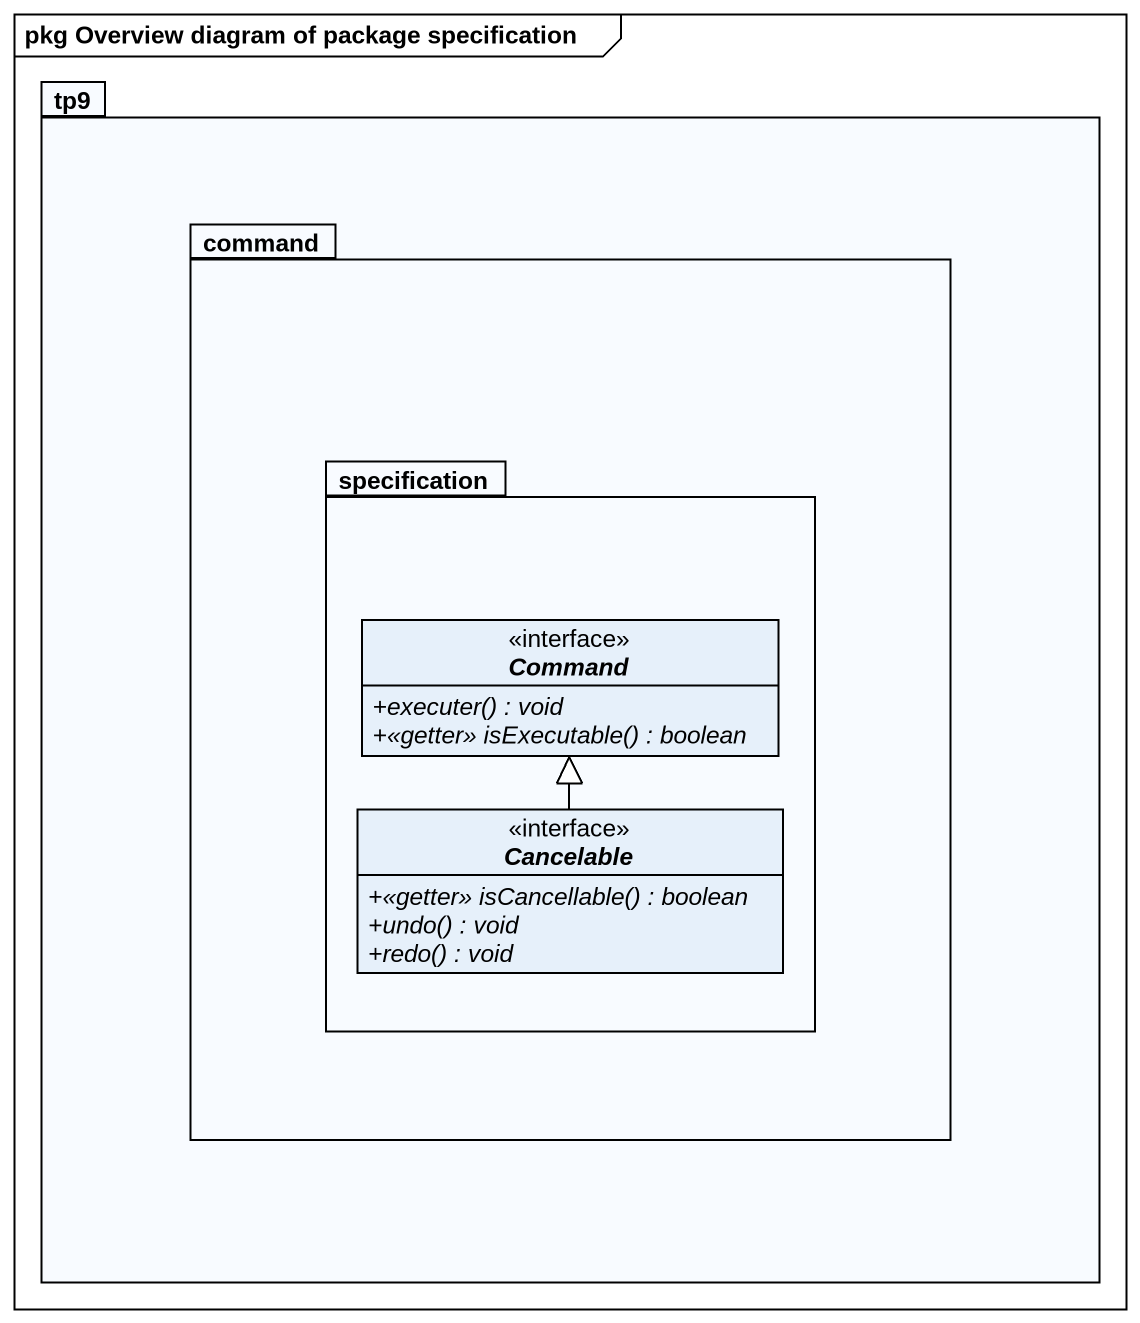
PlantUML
@startuml
mainframe pkg Overview diagram of package specification
hide circle
hide empty members
skinparam classAttributeIconSize 0
package tp9 {
  package command {
    package specification {
      interface Command {
        {abstract} +executer() : void
        {abstract} +<<getter>> isExecutable() : boolean
      }
      interface Cancelable {
        {abstract} +<<getter>> isCancellable() : boolean
        {abstract} +undo() : void
        {abstract} +redo() : void
      }
    }
  }
}
Cancelable -up-|> Command
@enduml
